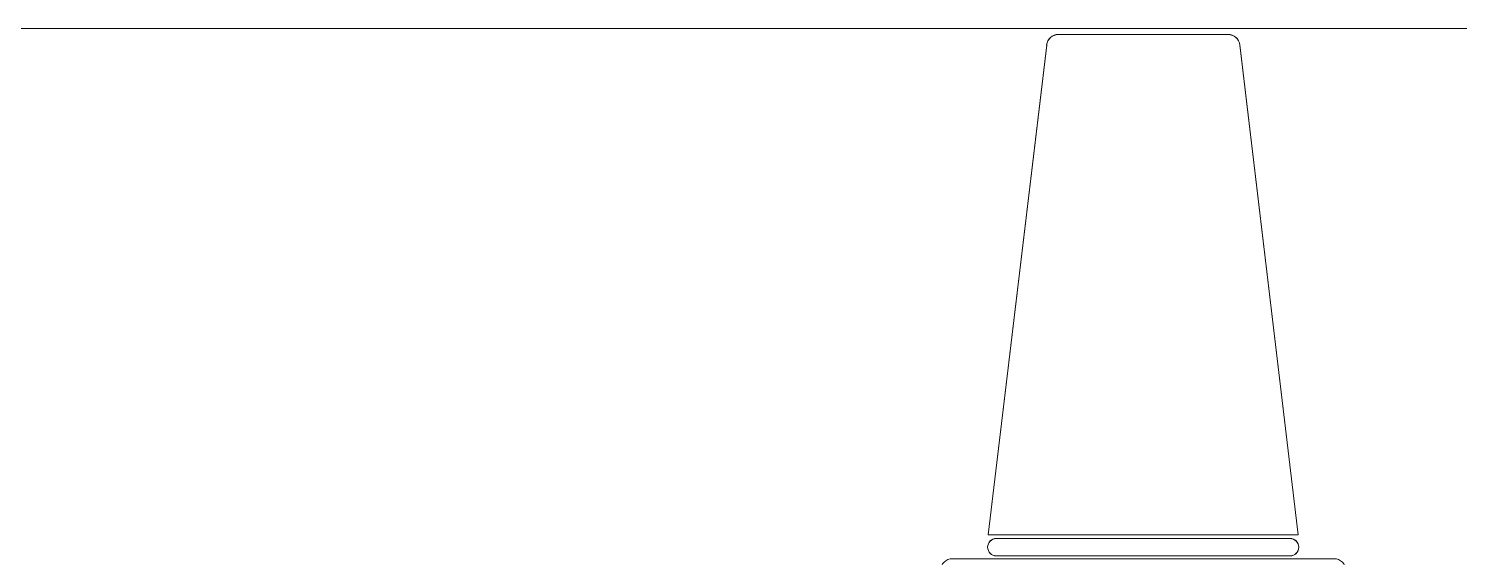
# Model space of a CAD drawing. Header units: millimetres. Extents: x 26282 to 30760, y 1404 to 4574.
# Drawn here: x 27815.89 to 27827.89, y 2963.48 to 2967.91 of the extents above; entities that cross this region are included whole.
import ezdxf

# ---------------------------------------------------------------- set-up
doc = ezdxf.new("R2010")
doc.units = ezdxf.units.MM
doc.header["$LTSCALE"] = 0.25
for name, color, linetype, lineweight in [('AB-DUV', 4, 'Continuous', 50), ('B_BOSLUK', 4, 'Continuous', 0), ('DOĞRAMA', 30, 'Continuous', 20)]:
    doc.layers.add(name, color=color, linetype=linetype, lineweight=lineweight)

# ---------------------------------------------------------------- blocks, each defined once
blk = doc.blocks.new('ISP-ROTO')
for p, q in [((-7.11, 68), (0, 68)), ((7.11, 68), (0, 68)), ((-8.1, 67.12), (-13, 26)), ((8.1, 67.12), (13, 26)), ((-13, 26), (0, 26)), ((13, 26), (0, 26)), ((-17, 23), (-17, 17)), ((-16, 24), (0, 24)), ((16, 24), (0, 24)), ((17, 23), (17, 17)), ((-16, 17), (0, 17)), ((16, 17), (0, 17)), ((-17, 16), (-17, 0)), ((17, 16), (17, 0)), ((-17, 0), (0, 0)), ((17, 0), (0, 0))]:
    blk.add_line(p, q)
for points in [[(0, 25.7), (-12.32, 25.7, 1), (-12.32, 24.24), (0, 24.24)], [(0, 25.7), (12.32, 25.7, -1), (12.32, 24.24), (0, 24.24)]]:
    blk.add_lwpolyline(points, format="xyb")
for centre, start, end in [((-7.11, 67), 90, 173.211), ((7.11, 67), 6.789, 90), ((-16, 23), 90, 180), ((16, 23), 0, 90), ((-16, 16), 90, 180), ((16, 16), 0, 90)]:
    blk.add_arc(centre, 1, start, end)
blk = doc.blocks.new('A$C24106D73')
at = {"layer": 'DOĞRAMA'}
blk.add_blockref('ISP-ROTO', (470.33, 108.43), dxfattribs=at)
blk = doc.blocks.new('A$C187D15ED')
at = {"layer": 'B_BOSLUK', "lineweight": 0, "elevation": 0}
blk.add_lwpolyline([(8209.112, 2762.886), (8307.112, 2762.886)], dxfattribs=at)
at = {"layer": 'DOĞRAMA', "color": 155, "xscale": 0.1, "yscale": 0.1, "zscale": 0.1}
blk.add_blockref('A$C24106D73', (8207.779, 2745.194, 0), dxfattribs=at)
blk.add_blockref('A$C24106D73', (8207.779, 2745.194, 0), dxfattribs=at)

msp = doc.modelspace()

# ---------------------------------------------------------------- block references
at = {"layer": 'AB-DUV', "ltscale": 100}
msp.add_blockref('A$C187D15ED', (19570.424, 205.028, 5.126), dxfattribs=at)

# ---------------------------------------------------------------- next in the draw order: linework, layer by layer
at = {"layer": 'DOĞRAMA'}
for p, q in [((27824.525, 2967.864, 5.126), (27825.236, 2967.864, 5.126)), ((27824.525, 2967.864, 5.126), (27825.236, 2967.864, 5.126)), ((27825.948, 2967.864, 5.126), (27825.236, 2967.864, 5.126)), ((27825.948, 2967.864, 5.126), (27825.236, 2967.864, 5.126)), ((27824.426, 2967.776, 5.126), (27823.936, 2963.664, 5.126)), ((27824.426, 2967.776, 5.126), (27823.936, 2963.664, 5.126)), ((27826.047, 2967.776, 5.126), (27826.536, 2963.664, 5.126)), ((27826.047, 2967.776, 5.126), (27826.536, 2963.664, 5.126)), ((27823.936, 2963.664, 5.126), (27825.236, 2963.664, 5.126)), ((27823.936, 2963.664, 5.126), (27825.236, 2963.664, 5.126)), ((27826.536, 2963.664, 5.126), (27825.236, 2963.664, 5.126)), ((27826.536, 2963.664, 5.126), (27825.236, 2963.664, 5.126))]:
    msp.add_line(p, q, dxfattribs=at)
at = {"layer": 'DOĞRAMA', "elevation": 5.126}
for points in [[(27825.236, 2963.634), (27824.004, 2963.634, 1), (27824.004, 2963.488), (27825.236, 2963.488)], [(27825.236, 2963.634), (27824.004, 2963.634, 1), (27824.004, 2963.488), (27825.236, 2963.488)], [(27825.236, 2963.634), (27826.468, 2963.634, -1), (27826.468, 2963.488), (27825.236, 2963.488)], [(27825.236, 2963.634), (27826.468, 2963.634, -1), (27826.468, 2963.488), (27825.236, 2963.488)]]:
    msp.add_lwpolyline(points, format="xyb", dxfattribs=at)
at = {"layer": 'DOĞRAMA'}
for centre, start, end in [((27824.525, 2967.764, 5.126), 90, 173.211), ((27824.525, 2967.764, 5.126), 90, 173.211), ((27825.948, 2967.764, 5.126), 6.789, 90), ((27825.948, 2967.764, 5.126), 6.789, 90)]:
    msp.add_arc(centre, 0.1, start, end, dxfattribs=at)

doc.saveas('drawing.dxf')
